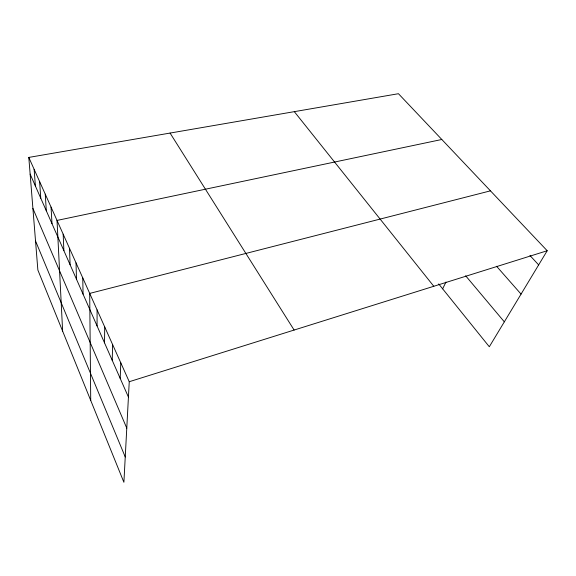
<?xml version="1.0" encoding="UTF-8"?>
<svg xmlns="http://www.w3.org/2000/svg" width="576" height="576" viewBox="0 0 576 576"><rect width="100%" height="100%" fill="white"/><g stroke="black" fill="none" stroke-linecap="round" stroke-linejoin="round"><path stroke-width="0.86" d="M97.07 325.944L97.085 309.895M104.522 342.85L104.717 326.945M112.226 360.324L112.615 344.578M120.19 378.389L120.787 362.822M28.8 157.414L129.247 381.715L123.898 482.292L37.865 270.029L28.8 157.414L398.448 93.708L547.2 250.74L489.312 346.759L438.703 283.932M442.649 288.835L445.975 282.024M129.247 381.715L547.2 250.74M490.464 190.843L89.698 293.407L90.727 400.457M441.814 139.486L57.024 220.428L62.633 331.142M529.949 255.492L538.661 264.91M496.562 266.263L521.057 294.106M465.646 275.774L504.331 321.847M294.322 111.65L433.793 286.279M170.071 133.063L294.12 330.048M30.146 174.118L128.426 397.073M32.904 208.44L126.778 428.148M35.525 240.941L125.244 456.977M34.135 169.315L35.388 186.012M39.614 181.562L40.774 198.23M45.252 194.148L46.31 210.794M51.048 207.101L52.006 223.704M63.166 234.158L63.886 250.661M69.502 248.299L70.092 264.737M76.025 262.872L76.486 279.238M82.757 277.906L83.066 294.17"/></g></svg>
